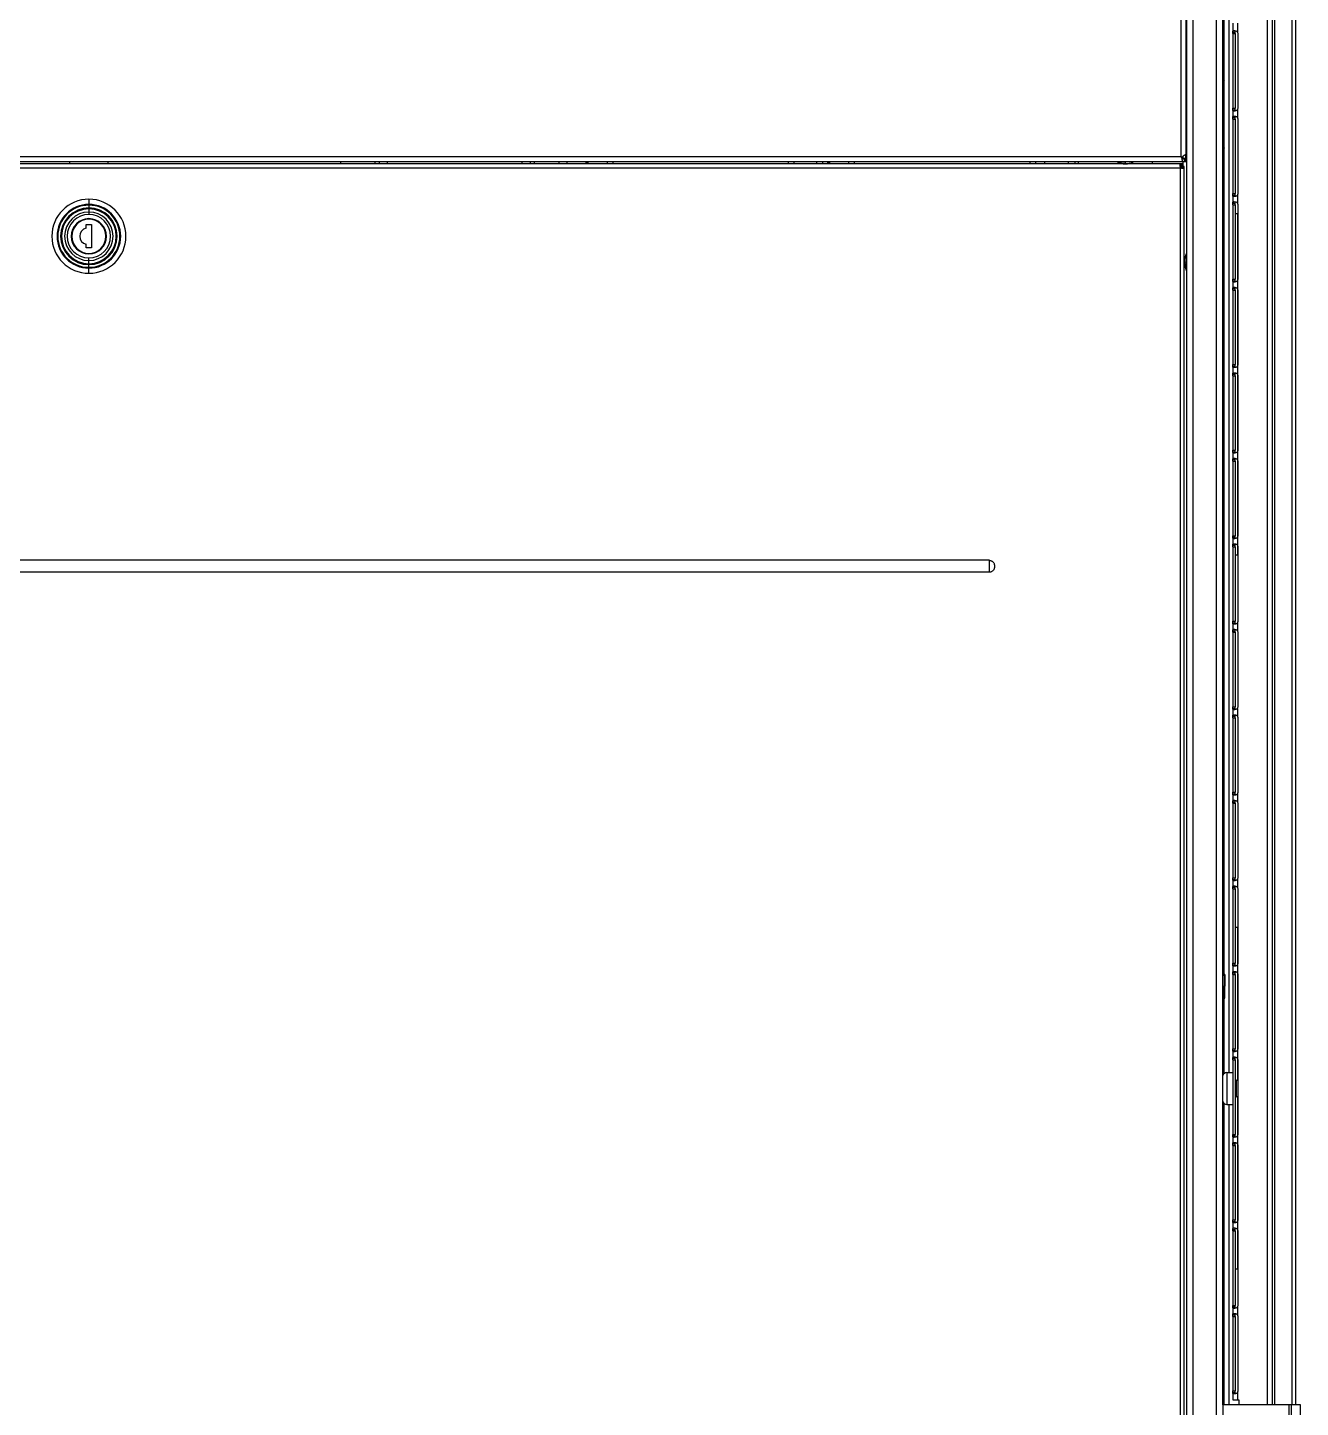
# Model space of a CAD drawing. Header units: millimetres. Extents: x 167 to 1022, y 285 to 720.
# Drawn here: x 958.3 to 1021.5, y 319.5 to 388 of the extents above; entities that cross this region are included whole.
import ezdxf

# ---------------------------------------------------------------- set-up
doc = ezdxf.new("R2010")
doc.units = ezdxf.units.MM

msp = doc.modelspace()

# ---------------------------------------------------------------- linework, layer by layer
at = {"color": 7, "linetype": 'Continuous', "lineweight": 25}
for p, q in [((1015.87, 288.629), (1015.87, 484.129)), ((1016.19, 288.629), (1016.19, 484.129)), ((1017.35, 288.629), (1017.35, 484.129)), ((1017.67, 319.579), (1017.67, 456.479)), ((1019.87, 456.479), (1019.87, 319.579)), ((1020.11, 456.479), (1020.11, 319.579)), ((1020.23, 456.479), (1020.23, 319.579)), ((1021.09, 456.479), (1021.09, 319.579)), ((1021.27, 456.479), (1021.27, 319.579)), ((1017.74, 340.979), (1017.74, 397.529)), ((1017.98, 336.094), (1017.98, 397.489)), ((1015.58, 391.139), (1015.58, 381.619)), ((1015.82, 391.042), (1015.82, 381.716)), ((1018.16, 388.249), (1018.16, 387.808)), ((1018.4, 388.249), (1018.4, 387.808)), ((1018.16, 387.808), (1018.28, 387.808)), ((1018.16, 387.729), (1018.16, 387.808)), ((1018.16, 387.729), (1018.28, 387.729)), ((1018.16, 387.729), (1018.16, 384.029)), ((1018.28, 387.729), (1018.28, 387.808)), ((1018.28, 387.729), (1018.28, 384.029)), ((1018.423, 384.029), (1018.423, 387.729)), ((1017.71, 382.129), (1017.71, 385.329)), ((1017.71, 385.329), (1017.74, 385.329)), ((1018.16, 384.029), (1018.28, 384.029)), ((1018.16, 383.949), (1018.16, 384.029)), ((1018.28, 383.949), (1018.28, 384.029)), ((1018.16, 383.949), (1018.28, 383.949)), ((1018.16, 383.949), (1018.16, 383.558)), ((1018.16, 383.558), (1018.28, 383.558)), ((1018.16, 383.479), (1018.16, 383.558)), ((1018.16, 383.479), (1018.28, 383.479)), ((1018.16, 383.479), (1018.16, 379.779)), ((1018.28, 383.479), (1018.28, 383.558)), ((1018.28, 383.479), (1018.28, 379.779)), ((1018.4, 383.949), (1018.4, 383.558)), ((1018.423, 379.779), (1018.423, 383.479)), ((1017.74, 382.129), (1017.71, 382.129)), ((906.869, 381.379), (1015.771, 381.379)), ((1015.585, 381.259), (907.055, 381.259)), ((907.06, 381.619), (1015.58, 381.619)), ((960.37, 381.359), (960.366, 381.379)), ((960.39, 381.379), (960.37, 381.359)), ((960.37, 381.259), (960.37, 381.359)), ((962.25, 381.379), (962.27, 381.359)), ((962.27, 381.359), (962.267, 381.379)), ((962.27, 381.359), (962.274, 381.379)), ((962.27, 381.259), (962.27, 381.359)), ((973.84, 381.259), (973.84, 381.379)), ((975.54, 381.259), (975.54, 381.379)), ((975.74, 381.379), (975.74, 381.259)), ((976.14, 381.379), (976.14, 381.259)), ((982.84, 381.379), (982.84, 381.259)), ((983.24, 381.379), (983.24, 381.259)), ((983.44, 381.379), (983.44, 381.259)), ((984.67, 381.379), (984.67, 381.259)), ((985.07, 381.379), (985.07, 381.259)), ((986.02, 381.379), (986.02, 381.259)), ((986.07, 381.379), (986.07, 381.259)), ((986.12, 381.379), (986.12, 381.259)), ((987.07, 381.379), (987.07, 381.259)), ((987.37, 381.259), (987.37, 381.379)), ((996.07, 381.379), (996.07, 381.259)), ((996.37, 381.259), (996.37, 381.379)), ((997.47, 381.379), (997.47, 381.259)), ((997.77, 381.379), (997.77, 381.259)), ((998.02, 381.379), (998.02, 381.259)), ((998.07, 381.379), (998.07, 381.259)), ((998.12, 381.379), (998.12, 381.259)), ((999.07, 381.379), (999.07, 381.259)), ((999.37, 381.259), (999.37, 381.379)), ((1008.07, 381.379), (1008.07, 381.259)), ((1008.37, 381.259), (1008.37, 381.379)), ((1008.82, 381.259), (1008.82, 381.379)), ((1010, 381.259), (1010, 381.379)), ((1010.32, 381.259), (1010.32, 381.379)), ((1010.49, 381.259), (1010.49, 381.379)), ((1012.42, 381.359), (1012.82, 381.359)), ((1012.49, 381.379), (1012.49, 381.359)), ((1012.82, 381.379), (1012.82, 381.359)), ((1012.82, 381.359), (1012.82, 381.259)), ((1013.22, 381.359), (1012.82, 381.359)), ((1013.15, 381.359), (1013.15, 381.379)), ((1014.17, 381.259), (1014.17, 381.379)), ((1015.58, 381.619), (1015.622, 381.598)), ((1015.58, 381.619), (1015.665, 381.598)), ((1015.58, 381.619), (1015.632, 381.538)), ((1015.585, 381.259), (1015.585, 381.159)), ((1015.645, 381.259), (1015.585, 381.259)), ((1015.665, 381.598), (1015.622, 381.598)), ((1015.632, 381.538), (1015.632, 381.579)), ((1015.645, 381.259), (1015.645, 381.159)), ((1015.68, 381.619), (1015.68, 381.509)), ((1015.7, 381.529), (1015.7, 381.648)), ((1015.82, 381.529), (1015.7, 381.529)), ((1015.7, 381.509), (1015.7, 381.529)), ((1015.7, 381.134), (1015.7, 381.379)), ((1015.771, 381.379), (1015.771, 381.499)), ((1015.771, 381.499), (1015.82, 381.499)), ((1015.771, 381.379), (1015.82, 381.379)), ((1015.82, 381.529), (1015.82, 381.716)), ((1015.82, 381.379), (1015.82, 381.499)), ((907.095, 381.059), (1015.545, 381.059)), ((1015.645, 381.134), (1015.545, 381.134)), ((1015.556, 381.095), (1015.545, 381.059)), ((1015.581, 381.07), (1015.545, 381.059)), ((1015.545, 381.059), (1015.545, 299.079)), ((1015.645, 381.159), (1015.585, 381.159)), ((1015.745, 381.134), (1015.645, 381.134)), ((1015.645, 381.099), (1015.645, 381.134)), ((1015.745, 381.099), (1015.645, 381.099)), ((1015.745, 381.099), (1015.745, 381.134)), ((1015.745, 299.039), (1015.745, 381.099)), ((961.32, 379.5), (961.32, 379.241)), ((961.32, 379.241), (961.32, 379.202)), ((961.32, 379.202), (961.32, 379.066)), ((1018.16, 379.779), (1018.28, 379.779)), ((1018.16, 379.699), (1018.16, 379.779)), ((1018.16, 379.699), (1018.28, 379.699)), ((1018.16, 379.699), (1018.16, 379.308)), ((1018.16, 379.308), (1018.28, 379.308)), ((1018.16, 379.229), (1018.16, 379.308)), ((1018.16, 379.229), (1018.28, 379.229)), ((1018.16, 379.229), (1018.16, 375.529)), ((1018.28, 379.699), (1018.28, 379.779)), ((1018.28, 379.229), (1018.28, 379.308)), ((1018.28, 379.229), (1018.28, 375.529)), ((1018.4, 379.699), (1018.4, 379.308)), ((1018.423, 375.529), (1018.423, 379.229)), ((961.32, 379.059), (961.32, 379.021)), ((961.32, 379.021), (961.32, 378.864)), ((961.32, 378.864), (961.32, 378.739)), ((961.32, 378.534), (961.32, 378.514)), ((961.32, 378.514), (961.32, 378.51)), ((1018.4, 378.779), (1018.28, 378.779)), ((1018.4, 378.779), (1018.423, 378.779)), ((1018.4, 378.779), (1018.4, 375.449)), ((960.528, 377.974), (960.528, 377.973)), ((960.528, 377.974), (960.53, 377.974)), ((960.53, 377.974), (960.528, 377.973)), ((961.005, 378.451), (961.006, 378.451)), ((961.005, 378.448), (961.005, 378.451)), ((961.006, 378.449), (961.006, 378.451)), ((961.19, 378.239), (961.45, 378.239)), ((961.19, 378.059), (961.19, 378.239)), ((961.45, 378.239), (961.45, 377.079)), ((961.19, 377.079), (961.19, 377.259)), ((961.005, 376.869), (961.005, 376.869)), ((961.006, 376.867), (961.005, 376.869)), ((961.006, 376.869), (961.006, 376.867)), ((961.45, 377.079), (961.19, 377.079)), ((961.32, 376.804), (961.32, 376.807)), ((961.32, 376.784), (961.32, 376.804)), ((961.32, 376.454), (961.32, 376.579)), ((961.32, 376.296), (961.32, 376.454)), ((1015.85, 376.779), (1015.85, 376.379)), ((1015.87, 376.709), (1015.85, 376.709)), ((961.32, 376.259), (961.32, 376.296)), ((961.32, 376.116), (961.32, 376.252)), ((961.32, 376.077), (961.32, 376.116)), ((961.32, 375.818), (961.32, 376.077)), ((1015.85, 376.379), (1015.75, 376.379)), ((1015.85, 375.979), (1015.85, 376.379)), ((1015.87, 376.379), (1015.85, 376.379)), ((1015.85, 376.049), (1015.87, 376.049)), ((1018.16, 375.529), (1018.28, 375.529)), ((1018.16, 375.449), (1018.16, 375.529)), ((1018.16, 375.449), (1018.28, 375.449)), ((1018.16, 375.449), (1018.16, 375.058)), ((1018.28, 375.449), (1018.28, 375.529)), ((1018.4, 375.449), (1018.4, 375.058)), ((1018.16, 375.058), (1018.28, 375.058)), ((1018.16, 374.979), (1018.16, 375.058)), ((1018.16, 374.979), (1018.28, 374.979)), ((1018.16, 374.979), (1018.16, 371.279)), ((1018.28, 374.979), (1018.28, 375.058)), ((1018.28, 374.979), (1018.28, 371.279)), ((1018.4, 375.058), (1018.4, 371.199)), ((1018.423, 371.279), (1018.423, 374.979)), ((1018.16, 371.279), (1018.28, 371.279)), ((1018.16, 371.199), (1018.16, 371.279)), ((1018.16, 371.199), (1018.28, 371.199)), ((1018.16, 371.199), (1018.16, 370.808)), ((1018.28, 371.199), (1018.28, 371.279)), ((1018.4, 371.199), (1018.4, 370.808)), ((1018.16, 370.808), (1018.28, 370.808)), ((1018.16, 370.729), (1018.16, 370.808)), ((1018.16, 370.729), (1018.28, 370.729)), ((1018.16, 370.729), (1018.16, 367.029)), ((1018.28, 370.729), (1018.28, 370.808)), ((1018.28, 370.729), (1018.28, 367.029)), ((1018.4, 370.808), (1018.4, 366.949)), ((1018.423, 367.029), (1018.423, 370.729)), ((1018.16, 367.029), (1018.28, 367.029)), ((1018.16, 366.949), (1018.16, 367.029)), ((1018.16, 366.949), (1018.28, 366.949)), ((1018.16, 366.949), (1018.16, 366.558)), ((1018.28, 366.949), (1018.28, 367.029)), ((1018.4, 366.949), (1018.4, 366.558)), ((1018.16, 366.558), (1018.28, 366.558)), ((1018.16, 366.479), (1018.16, 366.558)), ((1018.16, 366.479), (1018.28, 366.479)), ((1018.16, 366.479), (1018.16, 362.779)), ((1018.28, 366.479), (1018.28, 366.558)), ((1018.28, 366.479), (1018.28, 362.779)), ((1018.4, 366.558), (1018.4, 362.699)), ((1018.423, 362.779), (1018.423, 366.479)), ((1018.16, 362.779), (1018.28, 362.779)), ((1018.16, 362.699), (1018.16, 362.779)), ((1018.28, 362.699), (1018.28, 362.779)), ((1018.16, 362.699), (1018.28, 362.699)), ((1018.16, 362.699), (1018.16, 362.308)), ((1018.16, 362.308), (1018.28, 362.308)), ((1018.16, 362.229), (1018.16, 362.308)), ((1018.16, 362.229), (1018.28, 362.229)), ((1018.16, 362.229), (1018.16, 358.529)), ((1018.28, 362.229), (1018.28, 362.308)), ((1018.28, 362.229), (1018.28, 358.529)), ((1018.4, 362.699), (1018.4, 362.308)), ((1018.4, 362.308), (1018.4, 361.804)), ((1018.423, 358.529), (1018.423, 362.229)), ((1006.05, 361.558), (916.59, 361.558)), ((1006.05, 361.558), (1006.05, 360.96)), ((1018.4, 361.804), (1018.28, 361.804)), ((1018.4, 361.804), (1018.423, 361.804)), ((1006.05, 360.96), (916.59, 360.96)), ((1018.16, 358.529), (1018.28, 358.529)), ((1018.16, 358.449), (1018.16, 358.529)), ((1018.16, 358.449), (1018.28, 358.449)), ((1018.16, 358.449), (1018.16, 358.058)), ((1018.16, 358.058), (1018.28, 358.058)), ((1018.16, 357.979), (1018.16, 358.058)), ((1018.16, 357.979), (1018.28, 357.979)), ((1018.16, 357.979), (1018.16, 354.279)), ((1018.28, 358.449), (1018.28, 358.529)), ((1018.28, 357.979), (1018.28, 358.058)), ((1018.28, 357.979), (1018.28, 354.279)), ((1018.4, 358.449), (1018.4, 358.058)), ((1018.423, 354.279), (1018.423, 357.979)), ((1018.16, 354.279), (1018.28, 354.279)), ((1018.16, 354.199), (1018.16, 354.279)), ((1018.16, 354.199), (1018.28, 354.199)), ((1018.16, 354.199), (1018.16, 353.808)), ((1018.28, 354.199), (1018.28, 354.279)), ((1018.4, 354.199), (1018.4, 353.808)), ((1018.16, 353.808), (1018.28, 353.808)), ((1018.16, 353.729), (1018.16, 353.808)), ((1018.16, 353.729), (1018.28, 353.729)), ((1018.16, 353.729), (1018.16, 350.029)), ((1018.28, 353.729), (1018.28, 353.808)), ((1018.28, 353.729), (1018.28, 350.029)), ((1018.423, 350.029), (1018.423, 353.729)), ((1018.16, 350.029), (1018.28, 350.029)), ((1018.16, 349.949), (1018.16, 350.029)), ((1018.16, 349.949), (1018.28, 349.949)), ((1018.16, 349.949), (1018.16, 349.558)), ((1018.28, 349.949), (1018.28, 350.029)), ((1018.4, 349.949), (1018.4, 349.558)), ((1018.16, 349.558), (1018.28, 349.558)), ((1018.16, 349.479), (1018.16, 349.558)), ((1018.16, 349.479), (1018.28, 349.479)), ((1018.16, 349.479), (1018.16, 345.779)), ((1018.28, 349.479), (1018.28, 349.558)), ((1018.28, 349.479), (1018.28, 345.779)), ((1018.423, 345.779), (1018.423, 349.479)), ((1018.16, 345.779), (1018.28, 345.779)), ((1018.16, 345.699), (1018.16, 345.779)), ((1018.16, 345.699), (1018.28, 345.699)), ((1018.16, 345.699), (1018.16, 345.308)), ((1018.28, 345.699), (1018.28, 345.779)), ((1018.4, 345.699), (1018.4, 345.308)), ((1018.16, 345.308), (1018.28, 345.308)), ((1018.16, 345.229), (1018.16, 345.308)), ((1018.16, 345.229), (1018.28, 345.229)), ((1018.16, 345.229), (1018.16, 341.529)), ((1018.28, 345.229), (1018.28, 345.308)), ((1018.28, 345.229), (1018.28, 341.529)), ((1018.423, 341.529), (1018.423, 345.229)), ((1018.4, 343.304), (1018.28, 343.304)), ((1018.4, 343.304), (1018.423, 343.304)), ((1018.4, 343.304), (1018.4, 341.449)), ((1018.16, 341.529), (1018.28, 341.529)), ((1018.16, 341.449), (1018.16, 341.529)), ((1018.28, 341.449), (1018.28, 341.529)), ((1017.74, 340.979), (1017.67, 340.909)), ((1017.74, 341.279), (1017.72, 341.279)), ((1017.72, 341.279), (1017.72, 340.959)), ((1017.76, 340.979), (1017.74, 340.979)), ((1017.74, 340.979), (1017.74, 340.389)), ((1017.76, 340.979), (1017.76, 340.389)), ((1018.16, 341.449), (1018.28, 341.449)), ((1018.16, 341.449), (1018.16, 341.058)), ((1018.16, 341.058), (1018.28, 341.058)), ((1018.16, 340.979), (1018.16, 341.058)), ((1018.16, 340.979), (1018.28, 340.979)), ((1018.16, 340.979), (1018.16, 337.279)), ((1018.28, 340.979), (1018.28, 341.058)), ((1018.28, 340.979), (1018.28, 337.279)), ((1018.4, 341.449), (1018.4, 341.058)), ((1018.4, 341.058), (1018.4, 337.199)), ((1018.423, 337.279), (1018.423, 340.979)), ((1017.67, 340.389), (1017.74, 340.389)), ((1017.74, 339.799), (1017.74, 340.389)), ((1017.74, 340.389), (1017.76, 340.389)), ((1017.76, 339.799), (1017.76, 340.389)), ((1017.67, 339.869), (1017.74, 339.799)), ((1017.72, 339.819), (1017.72, 337.329)), ((1017.74, 339.799), (1017.76, 339.799)), ((1017.74, 336.054), (1017.74, 339.799)), ((1017.72, 337.329), (1017.72, 336.579)), ((1017.72, 337.329), (1017.74, 337.329)), ((1018.16, 337.279), (1018.28, 337.279)), ((1018.16, 337.199), (1018.16, 337.279)), ((1018.16, 337.199), (1018.28, 337.199)), ((1018.16, 337.199), (1018.16, 336.808)), ((1018.16, 336.808), (1018.28, 336.808)), ((1018.16, 336.729), (1018.16, 336.808)), ((1018.16, 336.729), (1018.28, 336.729)), ((1018.16, 336.729), (1018.16, 333.029)), ((1018.28, 337.199), (1018.28, 337.279)), ((1018.28, 336.729), (1018.28, 336.808)), ((1018.28, 336.729), (1018.28, 333.029)), ((1018.4, 337.199), (1018.4, 336.808)), ((1018.4, 336.808), (1018.4, 335.691)), ((1018.423, 333.029), (1018.423, 336.729)), ((1017.72, 336.579), (1017.74, 336.579)), ((1017.86, 336.094), (1017.86, 334.514)), ((1017.86, 336.094), (1018.16, 336.094)), ((1018.32, 335.644), (1018.28, 335.644)), ((1018.32, 335.729), (1018.32, 334.879)), ((1018.423, 335.681), (1018.32, 335.729)), ((1018.32, 334.964), (1018.28, 334.964)), ((1018.423, 334.927), (1018.32, 334.879)), ((1018.4, 334.916), (1018.4, 332.949)), ((1017.74, 319.579), (1017.74, 334.554)), ((1017.86, 334.514), (1018.16, 334.514)), ((1017.98, 319.579), (1017.98, 334.514)), ((1018.16, 333.029), (1018.28, 333.029)), ((1018.16, 332.949), (1018.16, 333.029)), ((1018.16, 332.949), (1018.28, 332.949)), ((1018.16, 332.949), (1018.16, 332.558)), ((1018.28, 332.949), (1018.28, 333.029)), ((1018.4, 332.949), (1018.4, 332.558)), ((1018.16, 332.558), (1018.28, 332.558)), ((1018.16, 332.479), (1018.16, 332.558)), ((1018.16, 332.479), (1018.28, 332.479)), ((1018.16, 332.479), (1018.16, 328.779)), ((1018.28, 332.479), (1018.28, 332.558)), ((1018.28, 332.479), (1018.28, 328.779)), ((1018.4, 332.558), (1018.4, 328.699)), ((1018.423, 328.779), (1018.423, 332.479)), ((1018.16, 328.779), (1018.28, 328.779)), ((1018.16, 328.699), (1018.16, 328.779)), ((1018.16, 328.699), (1018.28, 328.699)), ((1018.16, 328.699), (1018.16, 328.308)), ((1018.28, 328.699), (1018.28, 328.779)), ((1018.4, 328.699), (1018.4, 328.308)), ((1018.16, 328.308), (1018.28, 328.308)), ((1018.16, 328.229), (1018.16, 328.308)), ((1018.16, 328.229), (1018.28, 328.229)), ((1018.16, 328.229), (1018.16, 324.529)), ((1018.28, 328.229), (1018.28, 328.308)), ((1018.28, 328.229), (1018.28, 324.529)), ((1018.4, 328.308), (1018.4, 326.329)), ((1018.423, 324.529), (1018.423, 328.229)), ((1018.4, 326.329), (1018.28, 326.329)), ((1018.4, 326.329), (1018.423, 326.329)), ((1018.16, 324.529), (1018.28, 324.529)), ((1018.16, 324.449), (1018.16, 324.529)), ((1018.16, 324.449), (1018.28, 324.449)), ((1018.16, 324.449), (1018.16, 324.058)), ((1018.28, 324.449), (1018.28, 324.529)), ((1018.4, 324.449), (1018.4, 324.058)), ((1018.16, 324.058), (1018.28, 324.058)), ((1018.16, 323.979), (1018.16, 324.058)), ((1018.16, 323.979), (1018.28, 323.979)), ((1018.16, 323.979), (1018.16, 320.279)), ((1018.28, 323.979), (1018.28, 324.058)), ((1018.28, 323.979), (1018.28, 320.279)), ((1018.423, 320.279), (1018.423, 323.979)), ((1018.16, 320.279), (1018.28, 320.279)), ((1018.16, 320.199), (1018.16, 320.279)), ((1018.28, 320.199), (1018.28, 320.279)), ((1017.67, 319.579), (1017.67, 314.579)), ((1020.943, 319.579), (1017.67, 319.579)), ((1018.16, 320.199), (1018.28, 320.199)), ((1018.16, 320.199), (1018.16, 319.829)), ((1018.16, 319.829), (1018.4, 319.829)), ((1018.4, 320.199), (1018.4, 319.829)), ((1018.4, 319.829), (1018.46, 319.829)), ((1018.46, 319.829), (1018.46, 319.579)), ((1020.943, 319.579), (1020.943, 317.979)), ((1021.059, 319.579), (1020.943, 319.579)), ((1021.059, 319.579), (1021.059, 317.979)), ((1021.52, 319.579), (1021.059, 319.579)), ((1021.52, 317.979), (1021.52, 319.579))]:
    msp.add_line(p, q, dxfattribs=at)
for centre, radius, start, end in [((1018.273, 387.729), 0.15, 0, 31.97075), ((1017.86, 385.329), 0.15, 143.1301, 180), ((1018.273, 384.029), 0.15, 328.02925, 0), ((1018.273, 383.479), 0.15, 0, 31.97075), ((1017.86, 382.129), 0.15, 180, 216.8699), ((1012.82, 382.109), 0.85, 241.92751, 270), ((1012.82, 382.109), 0.85, 270, 298.07249), ((961.32, 377.659), 1.841, 90, 270), ((961.32, 377.659), 1.582, 90, 270), ((961.32, 377.659), 1.543, 90, 270), ((961.32, 377.659), 1.841, 270, 90), ((961.32, 377.659), 1.582, 270, 90), ((961.32, 377.659), 1.543, 270, 90), ((1018.273, 379.779), 0.15, 328.02925, 0), ((1018.273, 379.229), 0.15, 0, 31.97075), ((961.32, 377.659), 1.407, 90, 270), ((961.32, 377.659), 1.4, 90, 270), ((961.32, 377.659), 1.362, 90, 270), ((961.32, 377.659), 1.205, 90, 270), ((961.32, 377.659), 1.08, 90, 270), ((961.32, 377.659), 0.875, 90, 270), ((961.32, 377.659), 0.855, 90, 270), ((961.32, 377.659), 0.85, 0, 180), ((961.32, 377.659), 0.852, 90, 111.63323), ((961.32, 377.659), 1.407, 270, 90), ((961.32, 377.659), 1.4, 270, 90), ((961.32, 377.659), 1.362, 270, 90), ((961.32, 377.659), 1.205, 270, 90), ((961.32, 377.659), 1.08, 270, 90), ((961.32, 377.659), 0.875, 270, 90), ((961.32, 377.659), 0.855, 270, 90), ((961.32, 377.659), 0.852, 270, 90), ((961.32, 377.659), 0.852, 158.36677, 248.36677), ((961.32, 377.659), 0.851, 158.26286, 248.26286), ((961.32, 377.659), 0.853, 111.68103, 158.31897), ((961.274, 377.659), 0.409, 101.81423, 258.18577), ((961.32, 377.659), 0.85, 180, 0), ((961.32, 377.659), 0.852, 248.36677, 270), ((1016.6, 376.379), 0.85, 151.92751, 180), ((1016.6, 376.379), 0.85, 180, 208.07249), ((1018.273, 375.529), 0.15, 328.02925, 0), ((1018.273, 374.979), 0.15, 0, 31.97075), ((1018.273, 371.279), 0.15, 328.02925, 360), ((1018.273, 370.729), 0.15, 0, 31.97075), ((1018.273, 367.029), 0.15, 328.02925, 0), ((1018.273, 366.479), 0.15, 0, 31.97075), ((1018.273, 362.779), 0.15, 328.02925, 0), ((1018.273, 362.229), 0.15, 0, 31.97075), ((1018.273, 358.529), 0.15, 328.02925, 0), ((1018.273, 357.979), 0.15, 0, 31.97075), ((1018.273, 354.279), 0.15, 328.02925, 0), ((1018.273, 353.729), 0.15, 0, 31.97075), ((1018.273, 350.029), 0.15, 328.02925, 0), ((1018.273, 349.479), 0.15, 0, 31.97075), ((1018.273, 345.779), 0.15, 328.02925, 0), ((1018.273, 345.229), 0.15, 0, 31.97075), ((1018.273, 341.529), 0.15, 328.02925, 0), ((1018.273, 340.979), 0.15, 0, 31.97075), ((1018.273, 337.279), 0.15, 328.02925, 0), ((1018.273, 336.729), 0.15, 0, 31.97075), ((1017.86, 335.894), 0.2, 90, 161.80513), ((1017.86, 334.714), 0.2, 198.19487, 270), ((1018.273, 333.029), 0.15, 328.02925, 0), ((1018.273, 332.479), 0.15, 0, 31.97075), ((1018.273, 328.779), 0.15, 328.02925, 0), ((1018.273, 328.229), 0.15, 0, 31.97075), ((1018.273, 324.529), 0.15, 328.02925, 0), ((1018.273, 323.979), 0.15, 0, 31.97075), ((1018.273, 320.279), 0.15, 328.02925, 0)]:
    msp.add_arc(centre, radius, start, end, dxfattribs=at)
for points, knots in [([(1018.16, 387.808), (1018.16, 387.82), (1018.162, 387.843), (1018.174, 387.864), (1018.196, 387.876), (1018.229, 387.88), (1018.269, 387.876), (1018.315, 387.864), (1018.361, 387.843), (1018.387, 387.82), (1018.4, 387.808)], [0, 0, 0, 0, 0.124908, 0.249934, 0.374967, 0.5, 0.625033, 0.750066, 0.875092, 1, 1, 1, 1]), ([(1018.28, 387.808), (1018.28, 387.817), (1018.281, 387.836), (1018.284, 387.857), (1018.29, 387.865), (1018.293, 387.868)], [0, 0, 0, 0, 0.371398, 0.742385, 1, 1, 1, 1]), ([(1018.4, 383.949), (1018.387, 383.938), (1018.361, 383.915), (1018.315, 383.894), (1018.269, 383.882), (1018.229, 383.878), (1018.196, 383.882), (1018.174, 383.894), (1018.162, 383.915), (1018.16, 383.938), (1018.16, 383.949)], [0, 0, 0, 0, 0.124908, 0.249934, 0.374967, 0.5, 0.625033, 0.750066, 0.875092, 1, 1, 1, 1]), ([(1018.16, 383.558), (1018.16, 383.57), (1018.162, 383.593), (1018.174, 383.614), (1018.196, 383.626), (1018.229, 383.63), (1018.269, 383.626), (1018.315, 383.614), (1018.361, 383.593), (1018.387, 383.57), (1018.4, 383.558)], [0, 0, 0, 0, 0.124908, 0.249934, 0.374967, 0.5, 0.625033, 0.750066, 0.875092, 1, 1, 1, 1]), ([(1018.286, 383.901), (1018.284, 383.908), (1018.28, 383.922), (1018.28, 383.94), (1018.28, 383.949)], [0, 0, 0, 0, 0.492846, 1, 1, 1, 1]), ([(1018.28, 383.558), (1018.28, 383.567), (1018.281, 383.586), (1018.284, 383.607), (1018.29, 383.615), (1018.293, 383.618)], [0, 0, 0, 0, 0.371398, 0.742385, 1, 1, 1, 1]), ([(1015.585, 381.259), (1015.576, 381.259), (1015.56, 381.258), (1015.543, 381.25), (1015.532, 381.237), (1015.526, 381.217), (1015.526, 381.191), (1015.53, 381.16), (1015.54, 381.127), (1015.551, 381.106), (1015.556, 381.095)], [0, 0, 0, 0, 0.124917, 0.249916, 0.374933, 0.499949, 0.624966, 0.749982, 0.875003, 1, 1, 1, 1]), ([(1015.632, 381.538), (1015.631, 381.525), (1015.629, 381.498), (1015.632, 381.462), (1015.64, 381.432), (1015.654, 381.409), (1015.674, 381.392), (1015.7, 381.383), (1015.732, 381.379), (1015.758, 381.379), (1015.771, 381.379)], [0, 0, 0, 0, 0.125016, 0.250035, 0.375053, 0.500081, 0.625103, 0.750124, 0.875107, 1, 1, 1, 1]), ([(1015.631, 381.552), (1015.632, 381.545), (1015.635, 381.531), (1015.65, 381.516), (1015.676, 381.504), (1015.716, 381.499), (1015.753, 381.499), (1015.771, 381.499)], [0, 0, 0, 0, 0.133284, 0.277711, 0.422328, 0.710839, 1, 1, 1, 1]), ([(1015.665, 381.598), (1015.672, 381.61), (1015.686, 381.633), (1015.713, 381.661), (1015.741, 381.683), (1015.767, 381.7), (1015.79, 381.711), (1015.807, 381.718), (1015.818, 381.72), (1015.819, 381.717), (1015.82, 381.716)], [0, 0, 0, 0, 0.124936, 0.249934, 0.374949, 0.499962, 0.624977, 0.749985, 0.874993, 1, 1, 1, 1]), ([(1015.585, 381.159), (1015.572, 381.159), (1015.553, 381.159), (1015.54, 381.152), (1015.536, 381.15)], [0, 0, 0, 0, 0.665908, 1, 1, 1, 1]), ([(1015.556, 381.095), (1015.56, 381.089), (1015.567, 381.08), (1015.577, 381.073), (1015.581, 381.07)], [0, 0, 0, 0, 0.560027, 1, 1, 1, 1]), ([(1015.581, 381.07), (1015.592, 381.065), (1015.613, 381.053), (1015.646, 381.044), (1015.677, 381.039), (1015.703, 381.04), (1015.723, 381.046), (1015.737, 381.057), (1015.744, 381.073), (1015.745, 381.09), (1015.745, 381.099)], [0, 0, 0, 0, 0.124997, 0.250018, 0.375034, 0.500051, 0.625067, 0.750084, 0.875083, 1, 1, 1, 1]), ([(1015.613, 381.04), (1015.617, 381.04), (1015.627, 381.041), (1015.637, 381.05), (1015.644, 381.067), (1015.645, 381.086), (1015.645, 381.099)], [0, 0, 0, 0, 0.195658, 0.396881, 0.598378, 1, 1, 1, 1]), ([(1018.4, 379.699), (1018.387, 379.688), (1018.361, 379.665), (1018.315, 379.644), (1018.269, 379.632), (1018.229, 379.628), (1018.196, 379.632), (1018.174, 379.644), (1018.162, 379.665), (1018.16, 379.688), (1018.16, 379.699)], [0, 0, 0, 0, 0.124908, 0.249934, 0.374967, 0.5, 0.625033, 0.750066, 0.875092, 1, 1, 1, 1]), ([(1018.16, 379.308), (1018.16, 379.32), (1018.162, 379.343), (1018.174, 379.364), (1018.196, 379.376), (1018.229, 379.38), (1018.269, 379.376), (1018.315, 379.364), (1018.361, 379.343), (1018.387, 379.32), (1018.4, 379.308)], [0, 0, 0, 0, 0.124908, 0.249934, 0.374967, 0.5, 0.625033, 0.750066, 0.875092, 1, 1, 1, 1]), ([(1018.286, 379.651), (1018.284, 379.658), (1018.28, 379.672), (1018.28, 379.69), (1018.28, 379.699)], [0, 0, 0, 0, 0.492846, 1, 1, 1, 1]), ([(1018.28, 379.308), (1018.28, 379.317), (1018.281, 379.336), (1018.284, 379.357), (1018.29, 379.365), (1018.293, 379.368)], [0, 0, 0, 0, 0.3713981, 0.7423846, 1, 1, 1, 1]), ([(1018.4, 375.449), (1018.387, 375.438), (1018.361, 375.415), (1018.315, 375.394), (1018.269, 375.382), (1018.229, 375.378), (1018.196, 375.382), (1018.174, 375.394), (1018.162, 375.415), (1018.16, 375.438), (1018.16, 375.449)], [0, 0, 0, 0, 0.124908, 0.249934, 0.374967, 0.5, 0.625033, 0.750066, 0.875092, 1, 1, 1, 1]), ([(1018.16, 375.058), (1018.16, 375.07), (1018.162, 375.093), (1018.174, 375.114), (1018.196, 375.126), (1018.229, 375.13), (1018.269, 375.126), (1018.315, 375.114), (1018.361, 375.093), (1018.387, 375.07), (1018.4, 375.058)], [0, 0, 0, 0, 0.124908, 0.249934, 0.374967, 0.5, 0.625033, 0.750066, 0.875092, 1, 1, 1, 1]), ([(1018.286, 375.401), (1018.284, 375.408), (1018.28, 375.422), (1018.28, 375.44), (1018.28, 375.449)], [0, 0, 0, 0, 0.492846, 1, 1, 1, 1]), ([(1018.28, 375.058), (1018.28, 375.067), (1018.281, 375.086), (1018.284, 375.107), (1018.29, 375.115), (1018.293, 375.118)], [0, 0, 0, 0, 0.371398, 0.742385, 1, 1, 1, 1]), ([(1018.4, 371.199), (1018.387, 371.188), (1018.361, 371.165), (1018.315, 371.144), (1018.269, 371.132), (1018.229, 371.128), (1018.196, 371.132), (1018.174, 371.144), (1018.162, 371.165), (1018.16, 371.188), (1018.16, 371.199)], [0, 0, 0, 0, 0.124908, 0.249934, 0.374967, 0.5, 0.625033, 0.750066, 0.875092, 1, 1, 1, 1]), ([(1018.286, 371.151), (1018.284, 371.158), (1018.28, 371.172), (1018.28, 371.19), (1018.28, 371.199)], [0, 0, 0, 0, 0.492846, 1, 1, 1, 1]), ([(1018.16, 370.808), (1018.16, 370.82), (1018.162, 370.843), (1018.174, 370.864), (1018.196, 370.876), (1018.229, 370.88), (1018.269, 370.876), (1018.315, 370.864), (1018.361, 370.843), (1018.387, 370.82), (1018.4, 370.808)], [0, 0, 0, 0, 0.124908, 0.249934, 0.374967, 0.5, 0.625033, 0.750066, 0.875092, 1, 1, 1, 1]), ([(1018.28, 370.808), (1018.28, 370.817), (1018.281, 370.836), (1018.284, 370.857), (1018.29, 370.865), (1018.293, 370.868)], [0, 0, 0, 0, 0.371398, 0.742385, 1, 1, 1, 1]), ([(1018.4, 366.949), (1018.387, 366.938), (1018.361, 366.915), (1018.315, 366.894), (1018.269, 366.882), (1018.229, 366.878), (1018.196, 366.882), (1018.174, 366.894), (1018.162, 366.915), (1018.16, 366.938), (1018.16, 366.949)], [0, 0, 0, 0, 0.124908, 0.249934, 0.374967, 0.5, 0.625033, 0.750066, 0.875092, 1, 1, 1, 1]), ([(1018.286, 366.901), (1018.284, 366.908), (1018.28, 366.922), (1018.28, 366.94), (1018.28, 366.949)], [0, 0, 0, 0, 0.492846, 1, 1, 1, 1]), ([(1018.16, 366.558), (1018.16, 366.57), (1018.162, 366.593), (1018.174, 366.614), (1018.196, 366.626), (1018.229, 366.63), (1018.269, 366.626), (1018.315, 366.614), (1018.361, 366.593), (1018.387, 366.57), (1018.4, 366.558)], [0, 0, 0, 0, 0.124908, 0.249934, 0.374967, 0.5, 0.625033, 0.750066, 0.875092, 1, 1, 1, 1]), ([(1018.28, 366.558), (1018.28, 366.567), (1018.281, 366.586), (1018.284, 366.607), (1018.29, 366.615), (1018.293, 366.618)], [0, 0, 0, 0, 0.3713981, 0.7423846, 1, 1, 1, 1]), ([(1018.4, 362.699), (1018.387, 362.688), (1018.361, 362.665), (1018.315, 362.644), (1018.269, 362.632), (1018.229, 362.628), (1018.196, 362.632), (1018.174, 362.644), (1018.162, 362.665), (1018.16, 362.688), (1018.16, 362.699)], [0, 0, 0, 0, 0.124908, 0.249934, 0.374967, 0.5, 0.625033, 0.750066, 0.875092, 1, 1, 1, 1]), ([(1018.16, 362.308), (1018.16, 362.32), (1018.162, 362.343), (1018.174, 362.364), (1018.196, 362.376), (1018.229, 362.38), (1018.269, 362.376), (1018.315, 362.364), (1018.361, 362.343), (1018.387, 362.32), (1018.4, 362.308)], [0, 0, 0, 0, 0.124908, 0.249934, 0.374967, 0.5, 0.625033, 0.750066, 0.875092, 1, 1, 1, 1]), ([(1018.286, 362.651), (1018.284, 362.658), (1018.28, 362.672), (1018.28, 362.69), (1018.28, 362.699)], [0, 0, 0, 0, 0.492846, 1, 1, 1, 1]), ([(1018.28, 362.308), (1018.28, 362.317), (1018.281, 362.336), (1018.284, 362.357), (1018.29, 362.365), (1018.293, 362.368)], [0, 0, 0, 0, 0.371398, 0.742385, 1, 1, 1, 1]), ([(1006.05, 361.558), (1006.069, 361.556), (1006.106, 361.554), (1006.16, 361.536), (1006.209, 361.507), (1006.251, 361.469), (1006.284, 361.423), (1006.315, 361.354), (1006.323, 361.259), (1006.315, 361.164), (1006.284, 361.095), (1006.251, 361.049), (1006.209, 361.011), (1006.16, 360.982), (1006.106, 360.964), (1006.069, 360.961), (1006.05, 360.96)], [0, 0, 0, 0, 0.06256, 0.125121, 0.187681, 0.250234, 0.312773, 0.375303, 0.500001, 0.624698, 0.687228, 0.749767, 0.812319, 0.874878, 0.93744, 1, 1, 1, 1]), ([(1018.4, 358.449), (1018.387, 358.438), (1018.361, 358.415), (1018.315, 358.394), (1018.269, 358.382), (1018.229, 358.378), (1018.196, 358.382), (1018.174, 358.394), (1018.162, 358.415), (1018.16, 358.438), (1018.16, 358.449)], [0, 0, 0, 0, 0.124908, 0.249934, 0.374967, 0.5, 0.625033, 0.750066, 0.875092, 1, 1, 1, 1]), ([(1018.16, 358.058), (1018.16, 358.07), (1018.162, 358.093), (1018.174, 358.114), (1018.196, 358.126), (1018.229, 358.13), (1018.269, 358.126), (1018.315, 358.114), (1018.361, 358.093), (1018.387, 358.07), (1018.4, 358.058)], [0, 0, 0, 0, 0.124908, 0.249934, 0.374967, 0.5, 0.625033, 0.750066, 0.875092, 1, 1, 1, 1]), ([(1018.286, 358.401), (1018.284, 358.408), (1018.28, 358.422), (1018.28, 358.44), (1018.28, 358.449)], [0, 0, 0, 0, 0.492846, 1, 1, 1, 1]), ([(1018.28, 358.058), (1018.28, 358.067), (1018.281, 358.086), (1018.284, 358.107), (1018.29, 358.115), (1018.293, 358.118)], [0, 0, 0, 0, 0.371398, 0.742385, 1, 1, 1, 1]), ([(1018.4, 354.199), (1018.387, 354.188), (1018.361, 354.165), (1018.315, 354.144), (1018.269, 354.132), (1018.229, 354.128), (1018.196, 354.132), (1018.174, 354.144), (1018.162, 354.165), (1018.16, 354.188), (1018.16, 354.199)], [0, 0, 0, 0, 0.124908, 0.249934, 0.374967, 0.5, 0.625033, 0.750066, 0.875092, 1, 1, 1, 1]), ([(1018.16, 353.808), (1018.16, 353.82), (1018.162, 353.843), (1018.174, 353.864), (1018.196, 353.876), (1018.229, 353.88), (1018.269, 353.876), (1018.315, 353.864), (1018.361, 353.843), (1018.387, 353.82), (1018.4, 353.808)], [0, 0, 0, 0, 0.124908, 0.249934, 0.374967, 0.5, 0.625033, 0.750066, 0.875092, 1, 1, 1, 1]), ([(1018.286, 354.151), (1018.284, 354.158), (1018.28, 354.172), (1018.28, 354.19), (1018.28, 354.199)], [0, 0, 0, 0, 0.492846, 1, 1, 1, 1]), ([(1018.28, 353.808), (1018.28, 353.817), (1018.281, 353.836), (1018.284, 353.857), (1018.29, 353.865), (1018.293, 353.868)], [0, 0, 0, 0, 0.371398, 0.742385, 1, 1, 1, 1]), ([(1018.4, 349.949), (1018.387, 349.938), (1018.361, 349.915), (1018.315, 349.894), (1018.269, 349.882), (1018.229, 349.878), (1018.196, 349.882), (1018.174, 349.894), (1018.162, 349.915), (1018.16, 349.938), (1018.16, 349.949)], [0, 0, 0, 0, 0.124908, 0.249934, 0.374967, 0.5, 0.625033, 0.750066, 0.875092, 1, 1, 1, 1]), ([(1018.286, 349.901), (1018.284, 349.908), (1018.28, 349.922), (1018.28, 349.94), (1018.28, 349.949)], [0, 0, 0, 0, 0.492846, 1, 1, 1, 1]), ([(1018.16, 349.558), (1018.16, 349.57), (1018.162, 349.593), (1018.174, 349.614), (1018.196, 349.626), (1018.229, 349.63), (1018.269, 349.626), (1018.315, 349.614), (1018.361, 349.593), (1018.387, 349.57), (1018.4, 349.558)], [0, 0, 0, 0, 0.124908, 0.249934, 0.374967, 0.5, 0.625033, 0.750066, 0.875092, 1, 1, 1, 1]), ([(1018.28, 349.558), (1018.28, 349.567), (1018.281, 349.586), (1018.284, 349.607), (1018.29, 349.615), (1018.293, 349.618)], [0, 0, 0, 0, 0.3713981, 0.7423846, 1, 1, 1, 1]), ([(1018.4, 345.699), (1018.387, 345.688), (1018.361, 345.665), (1018.315, 345.644), (1018.269, 345.632), (1018.229, 345.628), (1018.196, 345.632), (1018.174, 345.644), (1018.162, 345.665), (1018.16, 345.688), (1018.16, 345.699)], [0, 0, 0, 0, 0.124908, 0.249934, 0.374967, 0.5, 0.625033, 0.750066, 0.875092, 1, 1, 1, 1]), ([(1018.286, 345.651), (1018.284, 345.658), (1018.28, 345.672), (1018.28, 345.69), (1018.28, 345.699)], [0, 0, 0, 0, 0.492846, 1, 1, 1, 1]), ([(1018.16, 345.308), (1018.16, 345.32), (1018.162, 345.343), (1018.174, 345.364), (1018.196, 345.376), (1018.229, 345.38), (1018.269, 345.376), (1018.315, 345.364), (1018.361, 345.343), (1018.387, 345.32), (1018.4, 345.308)], [0, 0, 0, 0, 0.124908, 0.249934, 0.374967, 0.5, 0.625033, 0.750066, 0.875092, 1, 1, 1, 1]), ([(1018.28, 345.308), (1018.28, 345.317), (1018.281, 345.336), (1018.284, 345.357), (1018.29, 345.365), (1018.293, 345.368)], [0, 0, 0, 0, 0.371398, 0.742385, 1, 1, 1, 1]), ([(1018.4, 341.449), (1018.387, 341.438), (1018.361, 341.415), (1018.315, 341.394), (1018.269, 341.382), (1018.229, 341.378), (1018.196, 341.382), (1018.174, 341.394), (1018.162, 341.415), (1018.16, 341.438), (1018.16, 341.449)], [0, 0, 0, 0, 0.124908, 0.249934, 0.374967, 0.5, 0.625033, 0.750066, 0.875092, 1, 1, 1, 1]), ([(1018.16, 341.058), (1018.16, 341.07), (1018.162, 341.093), (1018.174, 341.114), (1018.196, 341.126), (1018.229, 341.13), (1018.269, 341.126), (1018.315, 341.114), (1018.361, 341.093), (1018.387, 341.07), (1018.4, 341.058)], [0, 0, 0, 0, 0.124908, 0.249934, 0.374967, 0.5, 0.625033, 0.750066, 0.875092, 1, 1, 1, 1]), ([(1018.286, 341.401), (1018.284, 341.408), (1018.28, 341.422), (1018.28, 341.44), (1018.28, 341.449)], [0, 0, 0, 0, 0.492846, 1, 1, 1, 1]), ([(1018.28, 341.058), (1018.28, 341.067), (1018.281, 341.086), (1018.284, 341.107), (1018.29, 341.115), (1018.293, 341.118)], [0, 0, 0, 0, 0.371398, 0.742385, 1, 1, 1, 1]), ([(1018.4, 337.199), (1018.387, 337.188), (1018.361, 337.165), (1018.315, 337.144), (1018.269, 337.132), (1018.229, 337.128), (1018.196, 337.132), (1018.174, 337.144), (1018.162, 337.165), (1018.16, 337.188), (1018.16, 337.199)], [0, 0, 0, 0, 0.124908, 0.249934, 0.374967, 0.5, 0.625033, 0.750066, 0.875092, 1, 1, 1, 1]), ([(1018.16, 336.808), (1018.16, 336.82), (1018.162, 336.843), (1018.174, 336.864), (1018.196, 336.876), (1018.229, 336.88), (1018.269, 336.876), (1018.315, 336.864), (1018.361, 336.843), (1018.387, 336.82), (1018.4, 336.808)], [0, 0, 0, 0, 0.124908, 0.249934, 0.374967, 0.5, 0.625033, 0.750066, 0.875092, 1, 1, 1, 1]), ([(1018.286, 337.151), (1018.284, 337.158), (1018.28, 337.172), (1018.28, 337.19), (1018.28, 337.199)], [0, 0, 0, 0, 0.492846, 1, 1, 1, 1]), ([(1018.28, 336.808), (1018.28, 336.817), (1018.281, 336.836), (1018.284, 336.857), (1018.29, 336.865), (1018.293, 336.868)], [0, 0, 0, 0, 0.371398, 0.742385, 1, 1, 1, 1]), ([(1018.4, 332.949), (1018.387, 332.938), (1018.361, 332.915), (1018.315, 332.894), (1018.269, 332.882), (1018.229, 332.878), (1018.196, 332.882), (1018.174, 332.894), (1018.162, 332.915), (1018.16, 332.938), (1018.16, 332.949)], [0, 0, 0, 0, 0.124908, 0.249934, 0.374967, 0.5, 0.625033, 0.750066, 0.875092, 1, 1, 1, 1]), ([(1018.16, 332.558), (1018.16, 332.57), (1018.162, 332.593), (1018.174, 332.614), (1018.196, 332.626), (1018.229, 332.63), (1018.269, 332.626), (1018.315, 332.614), (1018.361, 332.593), (1018.387, 332.57), (1018.4, 332.558)], [0, 0, 0, 0, 0.124908, 0.249934, 0.374967, 0.5, 0.625033, 0.750066, 0.875092, 1, 1, 1, 1]), ([(1018.286, 332.901), (1018.284, 332.908), (1018.28, 332.922), (1018.28, 332.94), (1018.28, 332.949)], [0, 0, 0, 0, 0.492846, 1, 1, 1, 1]), ([(1018.28, 332.558), (1018.28, 332.567), (1018.281, 332.586), (1018.284, 332.607), (1018.29, 332.615), (1018.293, 332.618)], [0, 0, 0, 0, 0.371398, 0.742385, 1, 1, 1, 1]), ([(1018.4, 328.699), (1018.387, 328.688), (1018.361, 328.665), (1018.315, 328.644), (1018.269, 328.632), (1018.229, 328.628), (1018.196, 328.632), (1018.174, 328.644), (1018.162, 328.665), (1018.16, 328.688), (1018.16, 328.699)], [0, 0, 0, 0, 0.124908, 0.249934, 0.374967, 0.5, 0.625033, 0.750066, 0.875092, 1, 1, 1, 1]), ([(1018.286, 328.651), (1018.284, 328.658), (1018.28, 328.672), (1018.28, 328.69), (1018.28, 328.699)], [0, 0, 0, 0, 0.492846, 1, 1, 1, 1]), ([(1018.16, 328.308), (1018.16, 328.32), (1018.162, 328.343), (1018.174, 328.364), (1018.196, 328.376), (1018.229, 328.38), (1018.269, 328.376), (1018.315, 328.364), (1018.361, 328.343), (1018.387, 328.32), (1018.4, 328.308)], [0, 0, 0, 0, 0.124908, 0.249934, 0.374967, 0.5, 0.625033, 0.750066, 0.875092, 1, 1, 1, 1]), ([(1018.28, 328.308), (1018.28, 328.317), (1018.281, 328.336), (1018.284, 328.357), (1018.29, 328.365), (1018.293, 328.368)], [0, 0, 0, 0, 0.3713981, 0.7423846, 1, 1, 1, 1]), ([(1018.4, 324.449), (1018.387, 324.438), (1018.361, 324.415), (1018.315, 324.394), (1018.269, 324.382), (1018.229, 324.378), (1018.196, 324.382), (1018.174, 324.394), (1018.162, 324.415), (1018.16, 324.438), (1018.16, 324.449)], [0, 0, 0, 0, 0.124908, 0.249934, 0.374967, 0.5, 0.625033, 0.750066, 0.875092, 1, 1, 1, 1]), ([(1018.286, 324.401), (1018.284, 324.408), (1018.28, 324.422), (1018.28, 324.44), (1018.28, 324.449)], [0, 0, 0, 0, 0.492846, 1, 1, 1, 1]), ([(1018.16, 324.058), (1018.16, 324.07), (1018.162, 324.093), (1018.174, 324.114), (1018.196, 324.126), (1018.229, 324.13), (1018.269, 324.126), (1018.315, 324.114), (1018.361, 324.093), (1018.387, 324.07), (1018.4, 324.058)], [0, 0, 0, 0, 0.124908, 0.249934, 0.374967, 0.5, 0.625033, 0.750066, 0.875092, 1, 1, 1, 1]), ([(1018.28, 324.058), (1018.28, 324.067), (1018.281, 324.086), (1018.284, 324.107), (1018.29, 324.115), (1018.293, 324.118)], [0, 0, 0, 0, 0.371398, 0.742385, 1, 1, 1, 1]), ([(1018.4, 320.199), (1018.387, 320.188), (1018.361, 320.165), (1018.315, 320.144), (1018.269, 320.132), (1018.229, 320.128), (1018.196, 320.132), (1018.174, 320.144), (1018.162, 320.165), (1018.16, 320.188), (1018.16, 320.199)], [0, 0, 0, 0, 0.124908, 0.249934, 0.374967, 0.5, 0.625033, 0.750066, 0.875092, 1, 1, 1, 1]), ([(1018.286, 320.151), (1018.284, 320.158), (1018.28, 320.172), (1018.28, 320.19), (1018.28, 320.199)], [0, 0, 0, 0, 0.492846, 1, 1, 1, 1])]:
    msp.add_open_spline(points, degree=3, knots=knots, dxfattribs=at)

doc.saveas('drawing.dxf')
